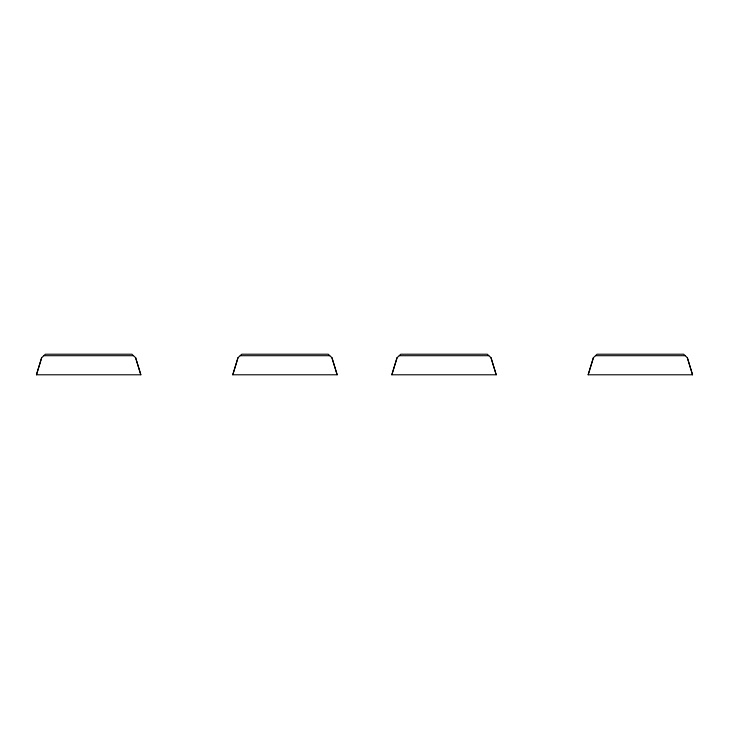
<?xml version="1.0" encoding="UTF-8"?>
<svg xmlns="http://www.w3.org/2000/svg" width="729" height="729" viewBox="0 0 729 729"><rect width="100%" height="100%" fill="white"/><g stroke="black" fill="none" stroke-linecap="round" stroke-linejoin="round"><path stroke-width="1.09" d="M36.45 374.788L41.671 357.693L45.398 354.212L131.885 354.212L135.612 357.693L140.834 374.788L36.45 374.788L41.671 357.693M232.779 374.788L238 357.693L241.727 354.212L328.214 354.212L331.941 357.693L337.163 374.788L232.779 374.788L238 357.693M391.837 374.788L397.059 357.693L400.786 354.212L487.273 354.212L491 357.693L496.221 374.788L391.837 374.788L397.059 357.693M588.166 374.788L593.388 357.693L597.115 354.212L683.602 354.212L687.329 357.693L692.55 374.788L588.166 374.788L593.388 357.693M43.904 355.706L133.371 355.706M240.242 355.706L329.708 355.706M399.292 355.706L488.758 355.706M595.629 355.706L685.096 355.706M687.329 357.693L692.55 374.788M491 357.693L496.221 374.788M331.941 357.693L337.163 374.788M135.612 357.693L140.834 374.788"/></g></svg>
